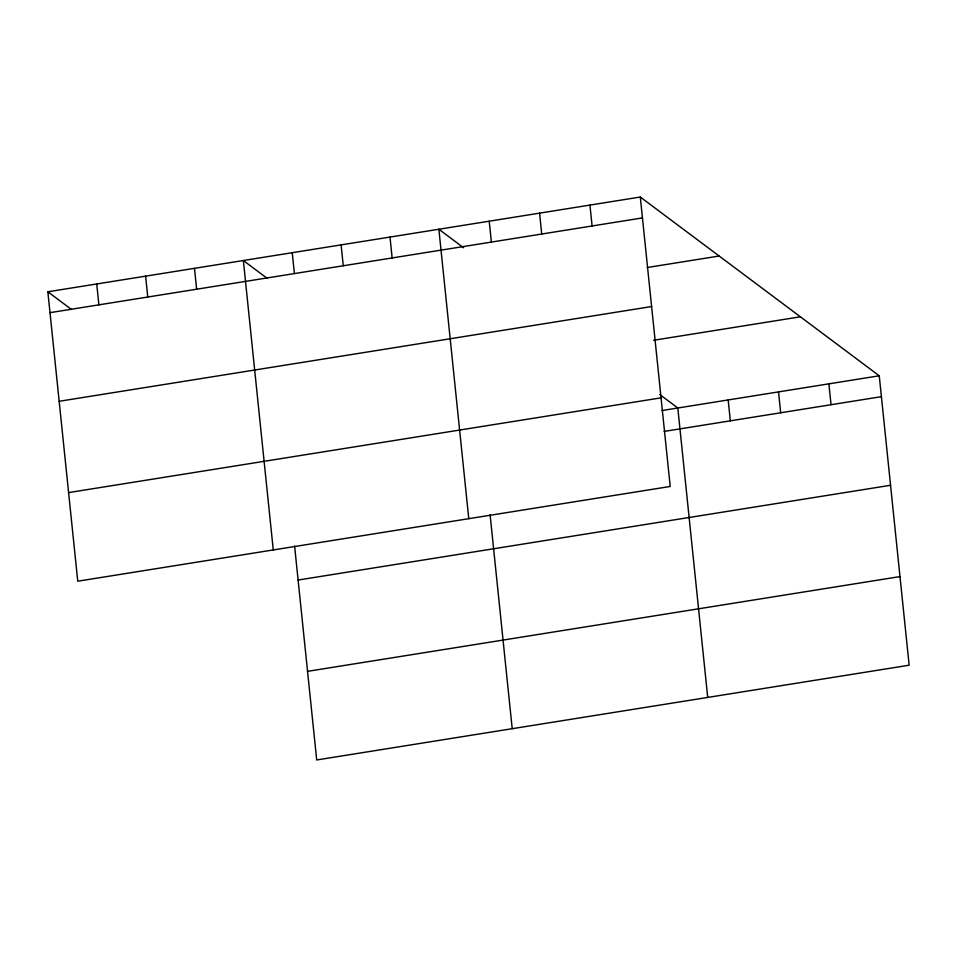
<?xml version="1.0" encoding="UTF-8"?>
<svg xmlns="http://www.w3.org/2000/svg" width="957" height="957" viewBox="0 0 957 957"><rect width="100%" height="100%" fill="white"/><g stroke="black" fill="none" stroke-linecap="round" stroke-linejoin="round"><path stroke-width="1.44" d="M640.293 197.034L670.211 486.467L77.756 581.21L47.85 291.789L640.293 197.034L879.244 375.79L909.15 665.211L316.707 759.966L294.6 546.064M50.003 312.664L642.458 217.921M647.207 267.529L719.15 256.021M59.167 401.294L651.609 306.539M653.631 340.273L800.387 316.803M68.605 492.592L661.048 397.849M661.993 410.529L879.244 375.79M664.158 431.416L881.397 396.665M298.106 580.038L890.56 485.283M307.544 671.347L899.987 576.592M463.643 247.791L438.868 229.249L468.774 518.682M659.78 394.523L677.807 408.005L707.713 697.426M267.015 278.212L243.353 260.519L273.271 549.94M47.85 291.789L71.5 309.482M828.882 383.841L831.035 404.715M778.519 391.892L780.685 412.778M728.169 399.942L730.323 420.829M589.943 205.085L592.096 225.972M539.581 213.148L541.734 234.022M489.218 221.199L491.384 242.085M490.104 514.794L512.21 728.696M389.989 237.073L392.143 257.947M341.111 244.884L343.264 265.771M292.232 252.708L294.397 273.582M194.486 268.343L196.64 289.217M145.608 276.154L147.761 297.029M96.729 283.966L98.882 304.852"/></g></svg>
